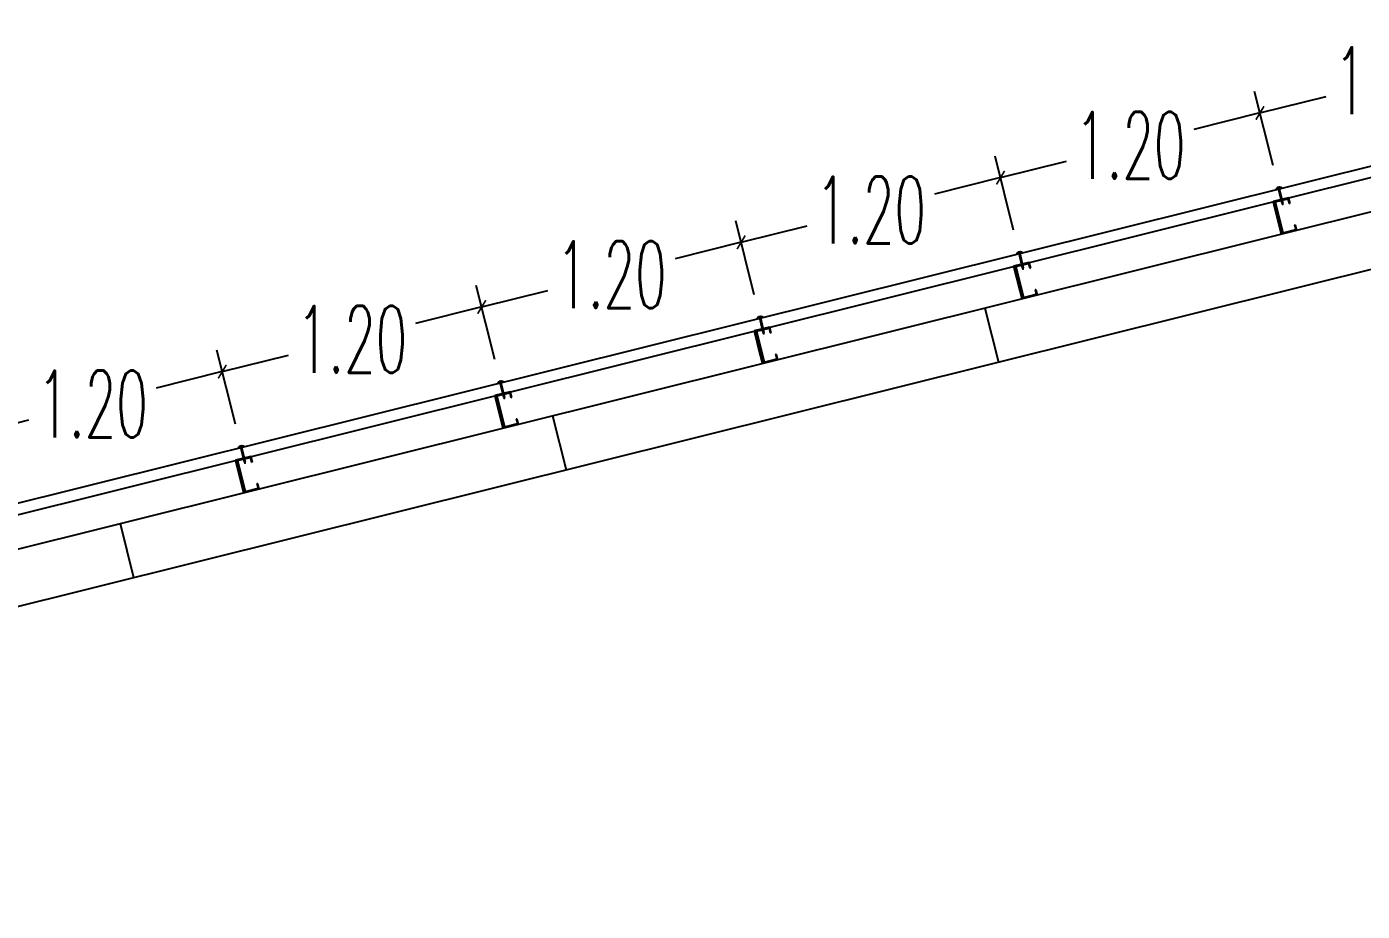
# Model space of a CAD drawing. Header units: millimetres. Extents: x 2491 to 3310, y 1470 to 1581.
# Drawn here: x 3229.36 to 3235.36, y 1542.48 to 1546.46 of the extents above; entities that cross this region are included whole.
import ezdxf

# ---------------------------------------------------------------- set-up
doc = ezdxf.new("R2010")
doc.units = ezdxf.units.MM
doc.layers.add('TANGGA', color=223, linetype='Continuous', lineweight=9)
doc.layers.add('TEXT', color=7, linetype='Continuous')
doc.styles.add('-DIM2', font='simplex.shx', dxfattribs={"width": 0.55})
doc.dimstyles.new('DIMENSI POTONGAN', dxfattribs={"dimtxt": 0.3, "dimasz": 0.05, "dimexe": 0.1, "dimexo": 0.1, "dimgap": 0.05, "dimtad": 0, "dimtih": 1, "dimtoh": 1, "dimrnd": 0.0025, "dimzin": 0, "dimdsep": 46, "dimtxsty": '-DIM2', "dimblk": 'ARCHTICK', "dimcen": 0.1, "dimclrd": 1, "dimclre": 1, "dimclrt": 2, "dimadec": 0, "dimazin": 0, "dimtfac": 1, "dimtofl": 0, "dimtmove": 0, "dimatfit": 3, "dimldrblk": 'ARCHTICK', "dimfxl": 0.18, "dimtolj": 1, "dimtzin": 0, "dimarcsym": 0})

# ---------------------------------------------------------------- blocks, each defined once
blk = doc.blocks.new('_ArchTick')
at = {"color": 0, "linetype": 'ByBlock', "const_width": 0.15}
blk.add_lwpolyline([(-0.5, -0.5), (0.5, 0.5)], dxfattribs=at)
blk = doc.blocks.new('*D348')
at = {"layer": 'Defpoints', "color": 0, "transparency": 16777216}
for p in [(3234.8972, 1546.0679), (3236.1443, 1546.026), (3234.98, 1545.7357)]:
    blk.add_point(p, dxfattribs=at)
at = {"layer": 'TANGGA', "color": 1, "lineweight": -2, "transparency": 16777216}
for p, q in [((3236.1202, 1546.123), (3236.0373, 1546.4552)), ((3236.0615, 1546.3582), (3235.7651, 1546.2843)), ((3234.9558, 1545.8327), (3234.873, 1546.1649)), ((3234.8972, 1546.0679), (3235.1936, 1546.1418))]:
    blk.add_line(p, q, dxfattribs=at)
at = {"layer": 'TANGGA', "color": 1, "lineweight": -2, "transparency": 16777216, "xscale": 0.05, "yscale": 0.05, "zscale": 0.05}
for p, rotation in [((3236.0615, 1546.3582), 14.0000000000846), ((3234.8972, 1546.0679), 194.0000000000846)]:
    blk.add_blockref('_ArchTick', p, dxfattribs=dict(at, rotation=rotation))
at = {"layer": 'TANGGA', "color": 2, "transparency": 16777216, "insert": (3235.4793, 1546.213), "char_height": 0.3, "attachment_point": 5, "style": '-DIM2'}
blk.add_mtext('\\A1;1.20', dxfattribs=at)
blk = doc.blocks.new('*D349')
at = {"layer": 'Defpoints', "color": 0, "transparency": 16777216}
for p in [(3233.7328, 1545.7776), (3234.98, 1545.7357), (3233.8156, 1545.4454)]:
    blk.add_point(p, dxfattribs=at)
at = {"layer": 'TANGGA', "color": 1, "lineweight": -2, "transparency": 16777216}
for p, q in [((3234.9558, 1545.8327), (3234.873, 1546.1649)), ((3234.8972, 1546.0679), (3234.6007, 1545.994)), ((3233.7914, 1545.5424), (3233.7086, 1545.8746)), ((3233.7328, 1545.7776), (3234.0293, 1545.8515))]:
    blk.add_line(p, q, dxfattribs=at)
at = {"layer": 'TANGGA', "color": 1, "lineweight": -2, "transparency": 16777216, "xscale": 0.05, "yscale": 0.05, "zscale": 0.05}
for p, rotation in [((3234.8972, 1546.0679), 14.0000000000846), ((3233.7328, 1545.7776), 194.0000000000846)]:
    blk.add_blockref('_ArchTick', p, dxfattribs=dict(at, rotation=rotation))
at = {"layer": 'TANGGA', "color": 2, "transparency": 16777216, "insert": (3234.315, 1545.9227), "char_height": 0.3, "attachment_point": 5, "style": '-DIM2'}
blk.add_mtext('\\A1;1.20', dxfattribs=at)
blk = doc.blocks.new('*D350')
at = {"layer": 'Defpoints', "color": 0, "transparency": 16777216}
for p in [(3232.5685, 1545.4873), (3233.8156, 1545.4454), (3232.6513, 1545.1551)]:
    blk.add_point(p, dxfattribs=at)
at = {"layer": 'TANGGA', "color": 1, "lineweight": -2, "transparency": 16777216}
for p, q in [((3233.7914, 1545.5424), (3233.7086, 1545.8746)), ((3233.7328, 1545.7776), (3233.4363, 1545.7037)), ((3232.6271, 1545.2521), (3232.5443, 1545.5843)), ((3232.5685, 1545.4873), (3232.8649, 1545.5612))]:
    blk.add_line(p, q, dxfattribs=at)
at = {"layer": 'TANGGA', "color": 1, "lineweight": -2, "transparency": 16777216, "xscale": 0.05, "yscale": 0.05, "zscale": 0.05}
for p, rotation in [((3233.7328, 1545.7776), 14.0000000000846), ((3232.5685, 1545.4873), 194.0000000000846)]:
    blk.add_blockref('_ArchTick', p, dxfattribs=dict(at, rotation=rotation))
at = {"layer": 'TANGGA', "color": 2, "transparency": 16777216, "insert": (3233.1506, 1545.6324), "char_height": 0.3, "attachment_point": 5, "style": '-DIM2'}
blk.add_mtext('\\A1;1.20', dxfattribs=at)
blk = doc.blocks.new('*D351')
at = {"layer": 'Defpoints', "color": 0, "transparency": 16777216}
for p in [(3231.4041, 1545.197), (3232.6513, 1545.1551), (3231.4869, 1544.8648)]:
    blk.add_point(p, dxfattribs=at)
at = {"layer": 'TANGGA', "color": 1, "lineweight": -2, "transparency": 16777216}
for p, q in [((3232.6271, 1545.2521), (3232.5443, 1545.5843)), ((3232.5685, 1545.4873), (3232.272, 1545.4134)), ((3231.4627, 1544.9618), (3231.3799, 1545.294)), ((3231.4041, 1545.197), (3231.7006, 1545.2709))]:
    blk.add_line(p, q, dxfattribs=at)
at = {"layer": 'TANGGA', "color": 1, "lineweight": -2, "transparency": 16777216, "xscale": 0.05, "yscale": 0.05, "zscale": 0.05}
for p, rotation in [((3232.5685, 1545.4873), 14.0000000000846), ((3231.4041, 1545.197), 194.0000000000846)]:
    blk.add_blockref('_ArchTick', p, dxfattribs=dict(at, rotation=rotation))
at = {"layer": 'TANGGA', "color": 2, "transparency": 16777216, "insert": (3231.9863, 1545.3421), "char_height": 0.3, "attachment_point": 5, "style": '-DIM2'}
blk.add_mtext('\\A1;1.20', dxfattribs=at)
blk = doc.blocks.new('*D352')
at = {"layer": 'Defpoints', "color": 0, "transparency": 16777216}
for p in [(3230.2397, 1544.9067), (3231.4869, 1544.8648), (3230.3226, 1544.5745)]:
    blk.add_point(p, dxfattribs=at)
at = {"layer": 'TANGGA', "color": 1, "lineweight": -2, "transparency": 16777216}
for p, q in [((3231.4627, 1544.9618), (3231.3799, 1545.294)), ((3231.4041, 1545.197), (3231.1076, 1545.1231)), ((3230.2984, 1544.6715), (3230.2156, 1545.0037)), ((3230.2397, 1544.9067), (3230.5362, 1544.9806))]:
    blk.add_line(p, q, dxfattribs=at)
at = {"layer": 'TANGGA', "color": 1, "lineweight": -2, "transparency": 16777216, "xscale": 0.05, "yscale": 0.05, "zscale": 0.05}
for p, rotation in [((3231.4041, 1545.197), 14.0000000000846), ((3230.2397, 1544.9067), 194.0000000000846)]:
    blk.add_blockref('_ArchTick', p, dxfattribs=dict(at, rotation=rotation))
at = {"layer": 'TANGGA', "color": 2, "transparency": 16777216, "insert": (3230.8219, 1545.0518), "char_height": 0.3, "attachment_point": 5, "style": '-DIM2'}
blk.add_mtext('\\A1;1.20', dxfattribs=at)
blk = doc.blocks.new('*D353')
at = {"layer": 'Defpoints', "color": 0, "transparency": 16777216}
for p in [(3229.0754, 1544.6164), (3230.3226, 1544.5745), (3229.1582, 1544.2842)]:
    blk.add_point(p, dxfattribs=at)
at = {"layer": 'TANGGA', "color": 1, "lineweight": -2, "transparency": 16777216}
for p, q in [((3230.2984, 1544.6715), (3230.2156, 1545.0037)), ((3230.2397, 1544.9067), (3229.9433, 1544.8327)), ((3229.134, 1544.3812), (3229.0512, 1544.7134)), ((3229.0754, 1544.6164), (3229.3719, 1544.6903))]:
    blk.add_line(p, q, dxfattribs=at)
at = {"layer": 'TANGGA', "color": 1, "lineweight": -2, "transparency": 16777216, "xscale": 0.05, "yscale": 0.05, "zscale": 0.05}
for p, rotation in [((3230.2397, 1544.9067), 14.0000000000846), ((3229.0754, 1544.6164), 194.0000000000846)]:
    blk.add_blockref('_ArchTick', p, dxfattribs=dict(at, rotation=rotation))
at = {"layer": 'TANGGA', "color": 2, "transparency": 16777216, "insert": (3229.6576, 1544.7615), "char_height": 0.3, "attachment_point": 5, "style": '-DIM2'}
blk.add_mtext('\\A1;1.20', dxfattribs=at)

msp = doc.modelspace()

# ---------------------------------------------------------------- linework, layer by layer
for p, q in [((3223.7252, 1542.9207), (3236.334, 1546.0644)), ((3223.7373, 1542.8722), (3236.334, 1546.0129)), ((3223.7736, 1542.7266), (3236.334, 1545.8583)), ((3235.0247, 1545.6875), (3235.031, 1545.6623)), ((3234.9557, 1545.6708), (3234.9833, 1545.5603)), ((3234.9557, 1545.6708), (3234.9833, 1545.5603)), ((3234.9557, 1545.6708), (3234.9833, 1545.5603)), ((3234.9557, 1545.6708), (3234.9833, 1545.5603)), ((3234.9557, 1545.6708), (3234.9921, 1545.5253)), ((3234.9582, 1545.6611), (3234.9921, 1545.5252)), ((3234.9582, 1545.6611), (3234.9921, 1545.5252)), ((3234.9582, 1545.6611), (3234.9921, 1545.5252)), ((3234.9584, 1545.66), (3234.9642, 1545.6614)), ((3234.9616, 1545.6722), (3234.9979, 1545.5267)), ((3234.9655, 1545.6689), (3235.0228, 1545.6829)), ((3234.9655, 1545.6689), (3235.0001, 1545.5303)), ((3235.0228, 1545.6829), (3235.0281, 1545.6616)), ((3235.0281, 1545.6616), (3235.031, 1545.6623)), ((3223.834, 1542.4841), (3236.334, 1545.6007)), ((3235.0521, 1545.5657), (3235.055, 1545.5664)), ((3235.055, 1545.5664), (3235.061, 1545.5425)), ((3235.0001, 1545.5303), (3235.0574, 1545.5444)), ((3235.0521, 1545.5657), (3235.0574, 1545.5444)), ((3233.8011, 1545.3786), (3233.8584, 1545.3926)), ((3233.8584, 1545.3926), (3233.8638, 1545.3713)), ((3233.8604, 1545.3972), (3233.8667, 1545.372)), ((3233.7914, 1545.3805), (3233.819, 1545.2699)), ((3233.7914, 1545.3805), (3233.819, 1545.2699)), ((3233.7914, 1545.3805), (3233.819, 1545.2699)), ((3233.7914, 1545.3805), (3233.819, 1545.2699)), ((3233.7914, 1545.3805), (3233.8277, 1545.235)), ((3233.7938, 1545.3708), (3233.8277, 1545.2349)), ((3233.7938, 1545.3708), (3233.8277, 1545.2349)), ((3233.7938, 1545.3708), (3233.8277, 1545.2349)), ((3233.7941, 1545.3697), (3233.7999, 1545.3711)), ((3233.7972, 1545.3819), (3233.8336, 1545.2364)), ((3233.8011, 1545.3786), (3233.8357, 1545.24)), ((3233.8638, 1545.3713), (3233.8667, 1545.372)), ((3233.8877, 1545.2754), (3233.8906, 1545.2761)), ((3233.8877, 1545.2754), (3233.8931, 1545.254)), ((3233.8906, 1545.2761), (3233.8966, 1545.2522)), ((3233.8357, 1545.24), (3233.8931, 1545.254)), ((3233.6626, 1545.1923), (3233.7231, 1544.9497)), ((3232.627, 1545.0902), (3232.6546, 1544.9796)), ((3232.627, 1545.0902), (3232.6546, 1544.9796)), ((3232.627, 1545.0902), (3232.6546, 1544.9796)), ((3232.627, 1545.0902), (3232.6546, 1544.9796)), ((3232.627, 1545.0902), (3232.6634, 1544.9447)), ((3232.6328, 1545.0916), (3232.6692, 1544.9461)), ((3232.6368, 1545.0883), (3232.6941, 1545.1023)), ((3232.6368, 1545.0883), (3232.6714, 1544.9497)), ((3232.6941, 1545.1023), (3232.6994, 1545.081)), ((3232.696, 1545.1069), (3232.7023, 1545.0817)), ((3232.6294, 1545.0805), (3232.6634, 1544.9446)), ((3232.6294, 1545.0805), (3232.6634, 1544.9446)), ((3232.6294, 1545.0805), (3232.6634, 1544.9446)), ((3232.6297, 1545.0794), (3232.6355, 1545.0808)), ((3232.6994, 1545.081), (3232.7023, 1545.0817)), ((3232.7234, 1544.9851), (3232.7263, 1544.9858)), ((3232.7234, 1544.9851), (3232.7287, 1544.9637)), ((3232.7263, 1544.9858), (3232.7323, 1544.9618)), ((3232.6714, 1544.9497), (3232.7287, 1544.9637)), ((3231.4627, 1544.7999), (3231.4903, 1544.6893)), ((3231.4627, 1544.7999), (3231.4903, 1544.6893)), ((3231.4627, 1544.7999), (3231.4903, 1544.6893)), ((3231.4627, 1544.7999), (3231.4903, 1544.6893)), ((3231.4627, 1544.7999), (3231.499, 1544.6544)), ((3231.4651, 1544.7902), (3231.499, 1544.6543)), ((3231.4651, 1544.7902), (3231.499, 1544.6543)), ((3231.4651, 1544.7902), (3231.499, 1544.6543)), ((3231.4654, 1544.7891), (3231.4712, 1544.7905)), ((3231.4685, 1544.8013), (3231.5049, 1544.6558)), ((3231.4724, 1544.798), (3231.5297, 1544.812)), ((3231.4724, 1544.798), (3231.507, 1544.6594)), ((3231.5297, 1544.812), (3231.535, 1544.7907)), ((3231.5317, 1544.8166), (3231.538, 1544.7914)), ((3231.535, 1544.7907), (3231.538, 1544.7914)), ((3231.507, 1544.6594), (3231.5643, 1544.6734)), ((3231.559, 1544.6948), (3231.5619, 1544.6955)), ((3231.559, 1544.6948), (3231.5643, 1544.6734)), ((3231.5619, 1544.6955), (3231.5679, 1544.6715)), ((3231.722, 1544.7084), (3231.7825, 1544.4659)), ((3230.2983, 1544.5096), (3230.3259, 1544.399)), ((3230.2983, 1544.5096), (3230.3259, 1544.399)), ((3230.2983, 1544.5096), (3230.3259, 1544.399)), ((3230.2983, 1544.5096), (3230.3259, 1544.399)), ((3230.2983, 1544.5096), (3230.3347, 1544.3641)), ((3230.3007, 1544.4999), (3230.3347, 1544.364)), ((3230.3007, 1544.4999), (3230.3347, 1544.364)), ((3230.3007, 1544.4999), (3230.3347, 1544.364)), ((3230.301, 1544.4988), (3230.3068, 1544.5002)), ((3230.3041, 1544.511), (3230.3405, 1544.3655)), ((3230.308, 1544.5077), (3230.3654, 1544.5217)), ((3230.3081, 1544.5077), (3230.3427, 1544.3691)), ((3230.3654, 1544.5217), (3230.3707, 1544.5004)), ((3230.3673, 1544.5263), (3230.3736, 1544.5011)), ((3230.3707, 1544.5004), (3230.3736, 1544.5011)), ((3230.3427, 1544.3691), (3230.4, 1544.3831)), ((3230.3947, 1544.4045), (3230.3976, 1544.4052)), ((3230.3947, 1544.4045), (3230.4, 1544.3831)), ((3230.3976, 1544.4052), (3230.4036, 1544.3812)), ((3229.7815, 1544.2246), (3229.8419, 1543.982))]:
    msp.add_line(p, q)
for points in [[(3234.9713, 1545.7297), (3234.9916, 1545.7345), (3234.9925, 1545.731), (3234.9722, 1545.7262)], [(3234.9749, 1545.7345), (3234.985, 1545.7369), (3234.9859, 1545.7332), (3234.9758, 1545.7308)], [(3234.9804, 1545.7282), (3234.9836, 1545.729), (3234.9993, 1545.6629), (3234.9961, 1545.6621)], [(3233.8106, 1545.4442), (3233.8207, 1545.4466), (3233.8216, 1545.4429), (3233.8115, 1545.4405)], [(3233.807, 1545.4394), (3233.8273, 1545.4442), (3233.8281, 1545.4407), (3233.8078, 1545.4359)], [(3233.816, 1545.4379), (3233.8192, 1545.4386), (3233.835, 1545.3726), (3233.8318, 1545.3718)], [(3232.6426, 1545.1491), (3232.6629, 1545.1539), (3232.6638, 1545.1504), (3232.6435, 1545.1456)], [(3232.6462, 1545.1539), (3232.6563, 1545.1563), (3232.6572, 1545.1526), (3232.6471, 1545.1501)], [(3232.6517, 1545.1476), (3232.6549, 1545.1483), (3232.6706, 1545.0823), (3232.6674, 1545.0815)], [(3231.4783, 1544.8588), (3231.4986, 1544.8636), (3231.4994, 1544.8601), (3231.4791, 1544.8553)], [(3231.4819, 1544.8636), (3231.492, 1544.866), (3231.4929, 1544.8622), (3231.4828, 1544.8598)], [(3231.4873, 1544.8573), (3231.4905, 1544.858), (3231.5063, 1544.792), (3231.503, 1544.7912)], [(3230.3139, 1544.5685), (3230.3342, 1544.5733), (3230.3351, 1544.5698), (3230.3147, 1544.565)], [(3230.3175, 1544.5733), (3230.3276, 1544.5757), (3230.3285, 1544.5719), (3230.3184, 1544.5695)], [(3230.3229, 1544.567), (3230.3262, 1544.5677), (3230.3419, 1544.5017), (3230.3387, 1544.5009)]]:
    msp.add_lwpolyline(points, close=True)
for points in [[(3234.9961, 1545.6621), (3234.9994, 1545.6565), (3234.9993, 1545.6629)], [(3233.8318, 1545.3718), (3233.835, 1545.3661), (3233.835, 1545.3726)], [(3232.6674, 1545.0815), (3232.6707, 1545.0758), (3232.6706, 1545.0823)], [(3231.503, 1544.7912), (3231.5063, 1544.7855), (3231.5063, 1544.792)], [(3230.3387, 1544.5009), (3230.3419, 1544.4952), (3230.3419, 1544.5017)]]:
    msp.add_lwpolyline(points)
at = {"layer": 'TEXT'}
for p, q in [((3235.0247, 1545.6875), (3234.9557, 1545.6708)), ((3235.061, 1545.5425), (3234.9921, 1545.5252)), ((3233.8604, 1545.3972), (3233.7914, 1545.3805)), ((3233.8966, 1545.2522), (3233.8277, 1545.2349)), ((3232.696, 1545.1069), (3232.627, 1545.0902)), ((3232.7323, 1544.9618), (3232.6634, 1544.9446)), ((3231.5317, 1544.8166), (3231.4627, 1544.7999)), ((3231.5679, 1544.6715), (3231.499, 1544.6543)), ((3230.3673, 1544.5263), (3230.2983, 1544.5096)), ((3230.4036, 1544.3812), (3230.3347, 1544.364))]:
    msp.add_line(p, q, dxfattribs=at)

# ---------------------------------------------------------------- dimensions: what is measured, and where the dimension line sits
at = {"layer": 'TANGGA'}
for p1, p2, picture, middle in [((3236.1443, 1546.026), (3234.98, 1545.7357), '*D348', (3235.4793, 1546.213)), ((3234.98, 1545.7357), (3233.8156, 1545.4454), '*D349', (3234.315, 1545.9227)), ((3233.8156, 1545.4454), (3232.6513, 1545.1551), '*D350', (3233.1506, 1545.6324)), ((3232.6513, 1545.1551), (3231.4869, 1544.8648), '*D351', (3231.9863, 1545.3421)), ((3231.4869, 1544.8648), (3230.3226, 1544.5745), '*D352', (3230.8219, 1545.0518)), ((3230.3226, 1544.5745), (3229.1582, 1544.2842), '*D353', (3229.6576, 1544.7615))]:
    dim = msp.add_aligned_dim(p1=p1, p2=p2, distance=-0.3424, dimstyle='DIMENSI POTONGAN', dxfattribs=at)
    dim.commit()
    dim.dimension.update_dxf_attribs({"geometry": picture, "text_midpoint": middle})

doc.saveas('drawing.dxf')
